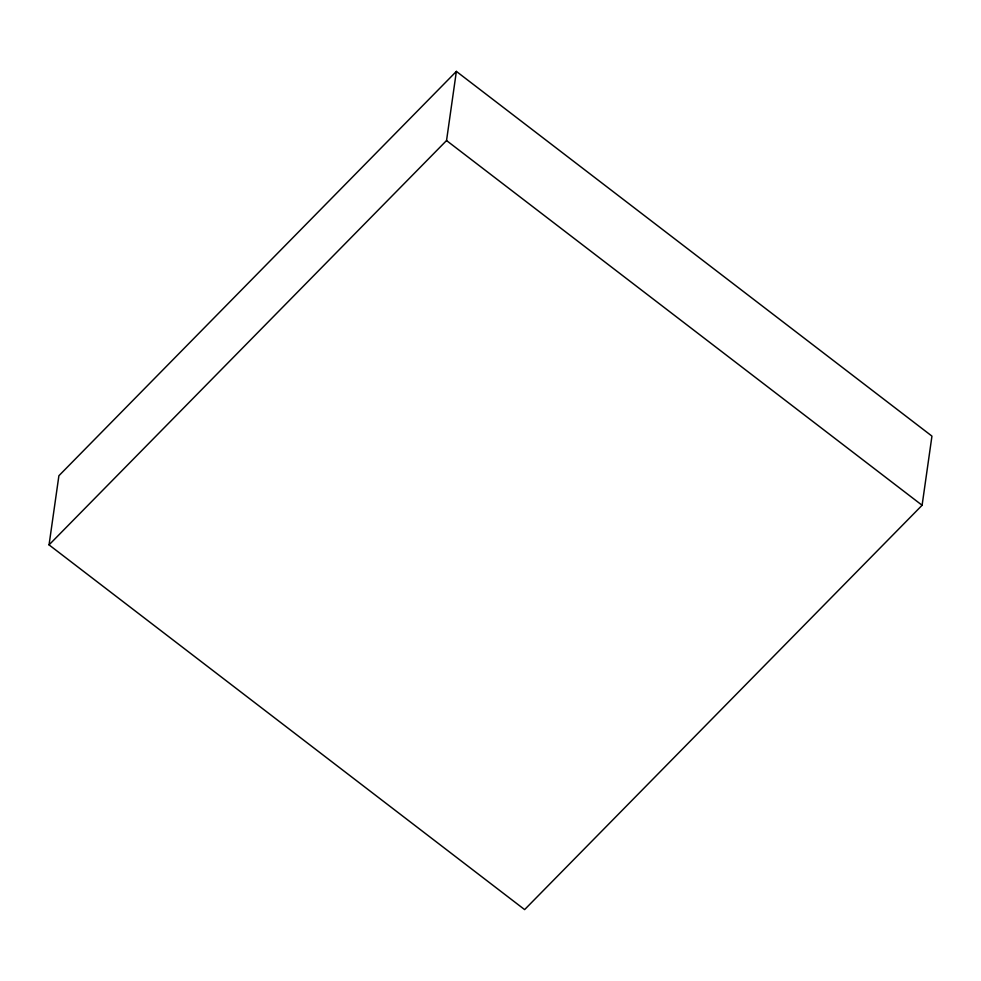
<?xml version="1.0" encoding="UTF-8"?>
<svg xmlns="http://www.w3.org/2000/svg" width="981" height="981" viewBox="0 0 981 981"><rect width="100%" height="100%" fill="white"/><g stroke="black" fill="none" stroke-linecap="round" stroke-linejoin="round"><path stroke-width="1.47" d="M49.05 544.884L58.897 475.736L456.373 71.405L931.95 436.116L922.103 505.264L524.627 909.595L49.05 544.884L446.539 140.553L456.373 71.405M446.539 140.553L922.103 505.264"/></g></svg>
